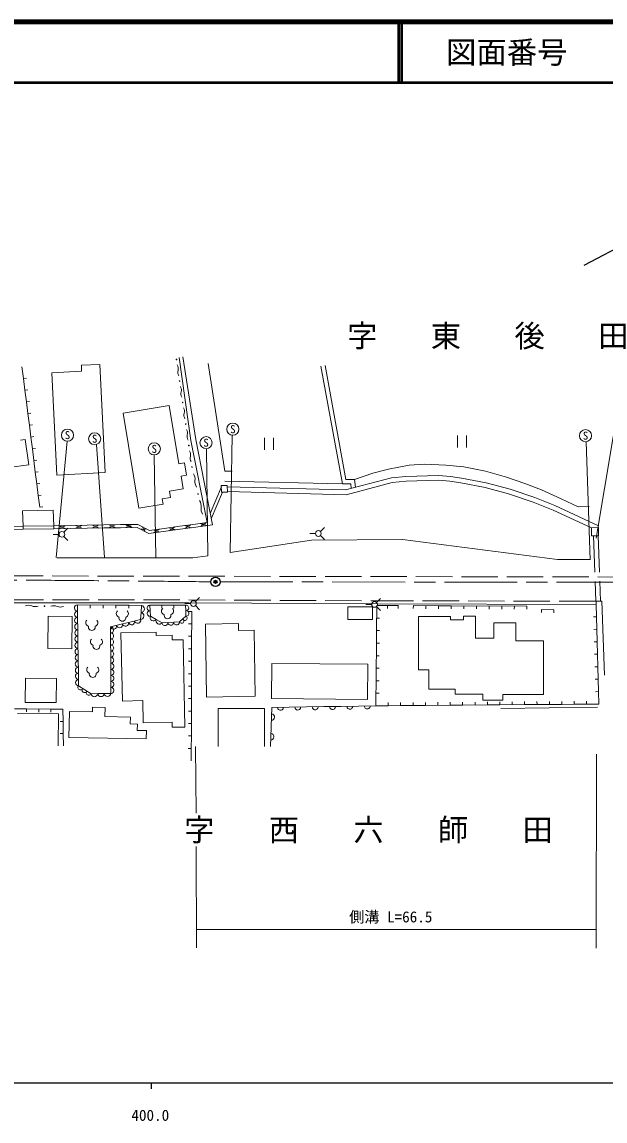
# Model space of a CAD drawing. Units: millimetres at full size, sheet at 1:1000; details may follow other scales. Extents: x 40000 to 680000, y 20000 to 380000.
# Drawn here: x 446686 to 542828, y 198715 to 380000 of the extents above; entities that cross this region are included whole.
import ezdxf
from ezdxf.enums import TextEntityAlignment as Align

# ---------------------------------------------------------------- set-up
doc = ezdxf.new("R2010")
doc.units = ezdxf.units.MM
doc.header["$LTSCALE"] = 1000
doc.header["$PDMODE"] = 32
doc.header["$PDSIZE"] = 500
doc.linetypes.add('CHAIN', pattern=[18.5, 12, -1.5, 3.5, -1.5])
doc.linetypes.add('DASHED', pattern=[7.5, 6, -1.5])
for name, color, linetype, lineweight in [('M-BGD', 7, 'Continuous', 13), ('M-BGD-EXST', 7, 'Continuous', 13), ('M-BMK', 2, 'CHAIN', 13), ('M-BMK-SRVR', 3, 'Continuous', 25), ('M-STR-HTXT', 7, 'Continuous', 13), ('M-TTL', 2, 'Continuous', 140), ('M-TTL-BAND', 7, 'Continuous', 25), ('M-TTL-LINE', 7, 'Continuous', 50)]:
    doc.layers.add(name, color=color, linetype=linetype, lineweight=lineweight)
for name, color, linetype in [('M-BMK-HTXT', 7, 'Continuous'), ('M-OTRS', 6, 'Continuous'), ('M-TTL-TXT', 7, 'Continuous')]:
    doc.layers.add(name, color=color, linetype=linetype)
doc.styles.add('ＭＳ ゴシック', font='')
doc.styles.get('ＭＳ ゴシック').set_extended_font_data('MS Gothic')

msp = doc.modelspace()

# ---------------------------------------------------------------- linework, layer by layer
at = {"layer": 'M-BGD'}
for p, q in [((474550, 310968), (472586, 324678)), ((473216, 324739), (475334, 311123)), ((446931, 321195), (446687, 323125)), ((459517, 323523), (456477, 323370)), ((456525, 322402), (456477, 323370)), ((460415, 305666), (459517, 323523)), ((447427, 321257), (446931, 321195)), ((447175, 319264), (446931, 321195)), ((456525, 322402), (451596, 322154)), ((452445, 305265), (451596, 322154)), ((447671, 319327), (447175, 319264)), ((447419, 317333), (447175, 319264)), ((447915, 317396), (447419, 317333)), ((447663, 315403), (447419, 317333)), ((448159, 315465), (447663, 315403)), ((463379, 315484), (470958, 316730)), ((465953, 299817), (463379, 315484)), ((472534, 307136), (470958, 316730)), ((447907, 313472), (447663, 315403)), ((448403, 313535), (447907, 313472)), ((448151, 311541), (447907, 313472)), ((446463, 311025), (447228, 311127)), ((447228, 311127), (447790, 306937)), ((448647, 311604), (448151, 311541)), ((448395, 309610), (448151, 311541)), ((477214, 297452), (474550, 310968)), ((478105, 297070), (475334, 311123)), ((448891, 309673), (448395, 309610)), ((448639, 307680), (448395, 309610)), ((447790, 306937), (444473, 306492)), ((449135, 307742), (448639, 307680)), ((448883, 305749), (448639, 307680)), ((473504, 307295), (472534, 307136)), ((473504, 307295), (473841, 305247)), ((449379, 305812), (448883, 305749)), ((449127, 303818), (448883, 305749)), ((452445, 305265), (460415, 305666)), ((472932, 305098), (473841, 305247)), ((473279, 302981), (472932, 305098)), ((449623, 303881), (449127, 303818)), ((449371, 301888), (449127, 303818)), ((473279, 302981), (471015, 302609)), ((480524, 303565), (479555, 303539)), ((479555, 303539), (479584, 302440)), ((499530, 303835), (480113, 304280)), ((480554, 302465), (480524, 303565)), ((449867, 301950), (449371, 301888)), ((449615, 299957), (449371, 301888)), ((471187, 301563), (469813, 301337)), ((469954, 300474), (469813, 301337)), ((471187, 301563), (471015, 302609)), ((479584, 302440), (480554, 302465)), ((450111, 300020), (449615, 299957)), ((465953, 299817), (469954, 300474)), ((475312, 297190), (477214, 297452)), ((444165, 296797), (446876, 296851)), ((444175, 296297), (446886, 296351)), ((446886, 296351), (446876, 296851)), ((451953, 296909), (454698, 296954)), ((451961, 296409), (451953, 296909)), ((451961, 296409), (454706, 296454)), ((454698, 296954), (457442, 296998)), ((454706, 296454), (457450, 296498)), ((457442, 296998), (460187, 297043)), ((457450, 296498), (460195, 296543)), ((460187, 297043), (462931, 297087)), ((460195, 296543), (462939, 296587)), ((462931, 297087), (465802, 297134)), ((462939, 296587), (465684, 296632)), ((465684, 296632), (467622, 295624)), ((465802, 297134), (467711, 296141)), ((467622, 295624), (472794, 296337)), ((470140, 296476), (467711, 296141)), ((470140, 296476), (472726, 296833)), ((472726, 296833), (475312, 297190)), ((472794, 296337), (475380, 296694)), ((475380, 296694), (478105, 297070)), ((541768, 296597), (540578, 296586)), ((540578, 296586), (540590, 295226)), ((541780, 295237), (541768, 296597)), ((541777, 296913), (541781, 297046)), ((540590, 295226), (541780, 295237)), ((455824, 283846), (455840, 282821)), ((455824, 283846), (462169, 283804)), ((455840, 282821), (455901, 278721)), ((457936, 283332), (457939, 283832)), ((460051, 283318), (460054, 283818)), ((462165, 283304), (462169, 283804)), ((462169, 283804), (464284, 283789)), ((464280, 283289), (464284, 283789)), ((464284, 283789), (466398, 283775)), ((466327, 282603), (466398, 283775)), ((467785, 283784), (469748, 283793)), ((467785, 283784), (467824, 282883)), ((467824, 282883), (467863, 281983)), ((469748, 283793), (471712, 283802)), ((469751, 283293), (469748, 283793)), ((471712, 283802), (473676, 283811)), ((471714, 283302), (471712, 283802)), ((473702, 282903), (473676, 283811)), ((473727, 281995), (473702, 282903)), ((504483, 283544), (500393, 283544)), ((500393, 283544), (500393, 281454)), ((504483, 281454), (504483, 283544)), ((505145, 279603), (505179, 283735)), ((505179, 283735), (506960, 283739)), ((506960, 283739), (508741, 283744)), ((506961, 283239), (506960, 283739)), ((508741, 283744), (508742, 283244)), ((511218, 283239), (511221, 283739)), ((511221, 283739), (515384, 283712)), ((513299, 283226), (513303, 283726)), ((515381, 283212), (515384, 283712)), ((515384, 283712), (517466, 283699)), ((517463, 283199), (517466, 283699)), ((517466, 283699), (529957, 283618)), ((519545, 283185), (519548, 283685)), ((521627, 283172), (521630, 283672)), ((523709, 283159), (523712, 283659)), ((525790, 283145), (525794, 283645)), ((527872, 283132), (527875, 283632)), ((529957, 283618), (529954, 283118)), ((532336, 282569), (532339, 283069)), ((532339, 283069), (534366, 283055)), ((534366, 283055), (534363, 282555)), ((541379, 283940), (541380, 284440)), ((541379, 283940), (541436, 281883)), ((542314, 284475), (541380, 284440)), ((542767, 272253), (542314, 284475)), ((464270, 280948), (466256, 281431)), ((466256, 281431), (466327, 282603)), ((467863, 281983), (468824, 281448)), ((468824, 281448), (469785, 280914)), ((470743, 280961), (471702, 281009)), ((471702, 281009), (472660, 281056)), ((472660, 281056), (473194, 281526)), ((473194, 281526), (473727, 281995)), ((474175, 282780), (474675, 282779)), ((474675, 282779), (474670, 280724)), ((500393, 281454), (504483, 281454)), ((505662, 281665), (505162, 281669)), ((512088, 273134), (512088, 281949)), ((512088, 281949), (517365, 281949)), ((517365, 281949), (517365, 281364)), ((517365, 281364), (519519, 281364)), ((519519, 281364), (519519, 281991)), ((519519, 281991), (521487, 281991)), ((521487, 281991), (521487, 278369)), ((540936, 281869), (541436, 281883)), ((541436, 281883), (541493, 279826)), ((461292, 280224), (463278, 280707)), ((461302, 278227), (461292, 280224)), ((468805, 279342), (463006, 279217)), ((463249, 267990), (463006, 279217)), ((463278, 280707), (464270, 280948)), ((468805, 279342), (468818, 278774)), ((469785, 280914), (470743, 280961)), ((474170, 280725), (474670, 280724)), ((474670, 280724), (474664, 278669)), ((476923, 280680), (482375, 280771)), ((476923, 280680), (477126, 268641)), ((482395, 279625), (482375, 280771)), ((482395, 279625), (484971, 279669)), ((485155, 268777), (484971, 279669)), ((505128, 277537), (505145, 279603)), ((505645, 279599), (505145, 279603)), ((524482, 278369), (524482, 280893)), ((524482, 280893), (528105, 280893)), ((528105, 280893), (528105, 277941)), ((540993, 279812), (541493, 279826)), ((541493, 279826), (541606, 275712)), ((455901, 278721), (455917, 277696)), ((455917, 277696), (455994, 272570)), ((461306, 277228), (461302, 278227)), ((468818, 278774), (471429, 278830)), ((471429, 278830), (471446, 278063)), ((471446, 278063), (473242, 278102)), ((473242, 278102), (473555, 263703)), ((474164, 278670), (474664, 278669)), ((474664, 278669), (474653, 274558)), ((505042, 267207), (505128, 277537)), ((505628, 277533), (505128, 277537)), ((521487, 278369), (524482, 278369)), ((528105, 277941), (532683, 277941)), ((532683, 277941), (532683, 269055)), ((541050, 277755), (541549, 277769)), ((461311, 276230), (461306, 277228)), ((461315, 275231), (461311, 276230)), ((474159, 276615), (474659, 276613)), ((541106, 275698), (541606, 275712)), ((541606, 275712), (541663, 273655)), ((461324, 273234), (461315, 275231)), ((474153, 274559), (474653, 274558)), ((474653, 274558), (474648, 272503)), ((487880, 274181), (487831, 268391)), ((503709, 274046), (487880, 274181)), ((503660, 268256), (503709, 274046)), ((505611, 275467), (505111, 275471)), ((455994, 272570), (456009, 271545)), ((461329, 272236), (461324, 273234)), ((461338, 270239), (461329, 272236)), ((474148, 272504), (474648, 272503)), ((474648, 272503), (474631, 266337)), ((505594, 273401), (505094, 273405)), ((513785, 273134), (512088, 273134)), ((513785, 269954), (513785, 273134)), ((541163, 273641), (541663, 273655)), ((541663, 273655), (541777, 269541)), ((447249, 271753), (447222, 267763)), ((452359, 271718), (447249, 271753)), ((452332, 267728), (452359, 271718)), ((456009, 271545), (456024, 270520)), ((456024, 270520), (458084, 269200)), ((461342, 269240), (461338, 270239)), ((474142, 270449), (474642, 270447)), ((505577, 271335), (505077, 271339)), ((541220, 271584), (541720, 271598)), ((458084, 269200), (459170, 269214)), ((459170, 269214), (460256, 269227)), ((460256, 269227), (461342, 269240)), ((474137, 268394), (474637, 268392)), ((477126, 268641), (485155, 268777)), ((487831, 268391), (503660, 268256)), ((505560, 269269), (505060, 269273)), ((518107, 269954), (513785, 269954)), ((518107, 269112), (518107, 269954)), ((522671, 269112), (518107, 269112)), ((522671, 268114), (522671, 269112)), ((525994, 269055), (525994, 268114)), ((525994, 269055), (532683, 269055)), ((541277, 269527), (541777, 269541)), ((541777, 269541), (541833, 267484)), ((445465, 266701), (447456, 266689)), ((447222, 267763), (452332, 267728)), ((447453, 266189), (447456, 266689)), ((447456, 266689), (451436, 266666)), ((449443, 266177), (449446, 266677)), ((451433, 266166), (451436, 266666)), ((451436, 266666), (453427, 266654)), ((452927, 266645), (453427, 266654)), ((453427, 266654), (453461, 264638)), ((458301, 266188), (458316, 266990)), ((458316, 266990), (460388, 266950)), ((460388, 266950), (460358, 265418)), ((466587, 268063), (463249, 267990)), ((466667, 264385), (466587, 268063)), ((486657, 266739), (479057, 266739)), ((479057, 266739), (479057, 260469)), ((486657, 260469), (486657, 266739)), ((487884, 266935), (487676, 260474)), ((490744, 266980), (487884, 266935)), ((493604, 267025), (490744, 266980)), ((496463, 267071), (493604, 267025)), ((499323, 267116), (496463, 267071)), ((502183, 267161), (499323, 267116)), ((505042, 267207), (502183, 267161)), ((507086, 267222), (505042, 267207)), ((507083, 267722), (507086, 267222)), ((509130, 267238), (507086, 267222)), ((509127, 267737), (509130, 267238)), ((511174, 267253), (509130, 267238)), ((511171, 267753), (511174, 267253)), ((513218, 267268), (511174, 267253)), ((513214, 267768), (513218, 267268)), ((517306, 267299), (513218, 267268)), ((515258, 267784), (515262, 267284)), ((517302, 267799), (517306, 267299)), ((519350, 267315), (517306, 267299)), ((519346, 267815), (519350, 267315)), ((523438, 267345), (519350, 267315)), ((521390, 267830), (521394, 267330)), ((525994, 268114), (522671, 268114)), ((523434, 267845), (523438, 267345)), ((525482, 267361), (523438, 267345)), ((525478, 267861), (525482, 267361)), ((529570, 267392), (525482, 267361)), ((525637, 266768), (541569, 266963)), ((527522, 267876), (527526, 267376)), ((529566, 267892), (529570, 267392)), ((531614, 267407), (529570, 267392)), ((531610, 267907), (531614, 267407)), ((535702, 267438), (531614, 267407)), ((533654, 267922), (533658, 267422)), ((535698, 267938), (535702, 267438)), ((537745, 267453), (535702, 267438)), ((537742, 267953), (537745, 267453)), ((541833, 267484), (537745, 267453)), ((539786, 267969), (539789, 267469)), ((452704, 265856), (445954, 265955)), ((452626, 260576), (452704, 265856)), ((454414, 261994), (454497, 266262)), ((454497, 266262), (458301, 266188)), ((464557, 265336), (460358, 265418)), ((464557, 265336), (464535, 264207)), ((474131, 266338), (474631, 266337)), ((474631, 266337), (474625, 264282)), ((452961, 264630), (453461, 264638)), ((453461, 264638), (453496, 262623)), ((464535, 264207), (465717, 264184)), ((465717, 264184), (465697, 263158)), ((465697, 263158), (467217, 263129)), ((471426, 264488), (466667, 264385)), ((467217, 263129), (467190, 261744)), ((471444, 263657), (471426, 264488)), ((473555, 263703), (471444, 263657)), ((474125, 264283), (474625, 264282)), ((474625, 264282), (474609, 258116)), ((452996, 262614), (453496, 262623)), ((453496, 262623), (453531, 260607)), ((454414, 261994), (467190, 261744)), ((474120, 262228), (474620, 262226)), ((474114, 260172), (474614, 260171))]:
    msp.add_line(p, q, dxfattribs=at)
at = {"layer": 'M-BGD', "linetype": 'DASHED'}
for p, q in [((477735, 298943), (479560, 303329)), ((477909, 298060), (479734, 302444)), ((446876, 296851), (451953, 296909)), ((446886, 296351), (451961, 296409)), ((540916, 295229), (541298, 284440)), ((541716, 295236), (542098, 284467)), ((577656, 288389), (417487, 288685)), ((505253, 284530), (541380, 284440)), ((450995, 281964), (450971, 276645)), ((454935, 281946), (450995, 281964)), ((454911, 276626), (454935, 281946)), ((450971, 276645), (454911, 276626))]:
    msp.add_line(p, q, dxfattribs=at)
at = {"layer": 'M-BGD'}
for points in [[(477370, 323664), (480163, 305910), (481355, 305931)], [(495967, 323216), (499530, 303835), (500903, 303824), (500986, 303061)], [(496655, 323342), (500114, 304530), (501532, 304519), (501670, 303242)], [(501532, 304519), (504553, 305567), (507101, 306259), (510509, 306910), (513086, 307077), (516577, 306924), (519555, 306619), (523101, 305885), (526564, 304902), (529584, 303890), (532341, 302824), (535624, 301355), (538381, 299998), (540223, 300067)], [(480530, 303346), (500027, 302807), (507611, 304814), (509962, 305032), (515365, 305199), (517354, 305042), (519165, 304777), (523247, 303991), (527163, 302929), (531272, 301538), (534568, 300222), (541777, 296913)], [(480551, 302545), (500120, 302004), (507751, 304024), (510011, 304233), (515345, 304398), (517264, 304246), (519032, 303988), (523066, 303211), (526930, 302163), (530995, 300787), (534252, 299487), (540578, 296583)], [(446876, 296851), (446765, 299363), (451854, 299448), (451953, 296909)], [(481028, 292513), (494405, 294531), (509456, 294611), (534997, 291364), (540433, 291364)], [(452421, 291601), (474875, 291635), (477316, 291930)], [(421321, 284178), (474196, 284165), (505251, 284030), (541379, 283940)]]:
    msp.add_lwpolyline(points, dxfattribs=at)
at = {"layer": 'M-BGD', "linetype": 'DASHED'}
msp.add_lwpolyline([(421740, 284678), (474197, 284665), (505253, 284530)], dxfattribs=at)
at = {"layer": 'M-BGD'}
for centre in [(472167, 324319), (472675, 320773), (473183, 317227), (473690, 313681), (474198, 310134), (474706, 306588), (475717, 302155), (450392, 283639)]:
    msp.add_circle(centre, 50, dxfattribs=at)
for centre, radius, start, end in [((471415, 322854), 1053, 342.97069, 33.32245), ((473428, 322238), 1053, 162.97069, 213.32245), ((471922, 319308), 1053, 342.96862, 33.32452), ((473935, 318692), 1053, 162.97069, 213.32245), ((472430, 315762), 1053, 342.96862, 33.32452), ((474443, 315145), 1053, 162.97069, 213.32245), ((472938, 312216), 1053, 342.96862, 33.32452), ((474951, 311599), 1053, 162.97016, 213.32425), ((473445, 308670), 1053, 342.96862, 33.32452), ((475458, 308053), 1053, 162.97016, 213.32425), ((473559, 304578), 1665, 352.89796, 32.81268), ((476864, 304166), 1665, 172.89754, 212.81408), ((474571, 300145), 1665, 352.89754, 32.81408), ((477875, 299733), 1665, 172.89796, 212.81268), ((476522, 297894), 720, 235.50036, 320.21147), ((453304, 297530), 786, 230.47463, 311.38396), ((453332, 295829), 790, 50.67254, 131.18605), ((456049, 297574), 786, 230.47463, 311.38396), ((456076, 295874), 790, 50.67251, 131.18609), ((458793, 297619), 786, 230.47429, 311.38432), ((458821, 295918), 790, 50.67217, 131.18644), ((461538, 297663), 786, 230.47463, 311.38396), ((461566, 295963), 790, 50.67254, 131.18605), ((464283, 297708), 786, 230.47429, 311.38432), ((464310, 296007), 790, 50.67175, 131.18799), ((466485, 295824), 534, 13.05884, 111.96836), ((467035, 296881), 532, 192.8258, 292.2014), ((468763, 296823), 720, 235.50036, 320.21147), ((468978, 295270), 723, 55.7058, 140.00603), ((471349, 297180), 720, 235.50053, 320.21113), ((471564, 295626), 723, 55.70597, 140.0057), ((473936, 297537), 720, 235.50036, 320.21147), ((474150, 295983), 723, 55.7059, 140.00476), ((476736, 296340), 723, 55.70414, 140.00652), ((447744, 282357), 1428, 67.42073, 110.5632), ((448841, 284994), 1428, 247.42096, 290.56299), ((451943, 282283), 1428, 67.42092, 110.56303), ((453040, 284920), 1428, 247.42092, 290.56303), ((455845, 283334), 513, 92.28721, 269.43191), ((455860, 282309), 513, 92.28667, 269.43247), ((466268, 283195), 595, 275.68067, 77.35123), ((467757, 283332), 453, 86.57516, 278.43459), ((467797, 282431), 453, 86.57462, 278.43645), ((473733, 283358), 456, 266.10857, 97.15038), ((473758, 282450), 456, 266.10927, 97.15091), ((455876, 281284), 513, 92.28552, 269.43361), ((464764, 281079), 511, 194.89099, 12.44694), ((465757, 281321), 511, 194.89211, 12.44582), ((466197, 282023), 595, 275.67965, 77.35127), ((468369, 281761), 552, 156.33178, 325.48653), ((469330, 281227), 552, 156.33205, 325.48666), ((471223, 280965), 480, 180.46936, 5.19957), ((472182, 281013), 480, 180.46763, 5.20017), ((473008, 281198), 376, 202.17165, 60.52269), ((473542, 281668), 376, 202.17267, 60.52395), ((455891, 280259), 513, 92.28552, 269.43361), ((455906, 279233), 513, 92.28552, 269.43361), ((461786, 280355), 511, 194.89126, 12.44667), ((461295, 279725), 499, 270.17622, 90.3448), ((461300, 278726), 499, 270.17451, 90.34652), ((462779, 280597), 511, 194.89211, 12.44582), ((463771, 280838), 511, 194.89278, 12.44598), ((470265, 280918), 480, 180.46816, 5.19957), ((455922, 278208), 513, 92.28609, 269.43191), ((455937, 277183), 513, 92.28667, 269.43247), ((461305, 277728), 499, 270.17622, 90.34594), ((455953, 276158), 513, 92.28667, 269.43247), ((455968, 275133), 513, 92.28667, 269.43247), ((461309, 276729), 499, 270.17565, 90.34537), ((461314, 275731), 499, 270.17622, 90.34594), ((455983, 274108), 513, 92.28667, 269.43247), ((461318, 274732), 499, 270.17565, 90.34537), ((461323, 273734), 499, 270.17507, 90.34594), ((455999, 273083), 513, 92.28667, 269.43247), ((456014, 272058), 513, 92.28721, 269.43191), ((461327, 272735), 499, 270.17565, 90.34652), ((461332, 271737), 499, 270.17622, 90.3448), ((456029, 271033), 513, 92.28667, 269.43247), ((456322, 270229), 416, 135.72621, 338.97241), ((461336, 270738), 499, 270.17451, 90.34652), ((461341, 269740), 499, 270.17622, 90.34594), ((457009, 269790), 416, 135.72621, 338.97241), ((457695, 269350), 416, 135.72621, 338.97241), ((458626, 269252), 545, 185.44344, 355.96162), ((459712, 269265), 545, 185.44401, 355.96211), ((460799, 269279), 545, 185.4434, 355.96271), ((489314, 266935), 477, 178.17281, 3.64345), ((492174, 266980), 477, 178.17283, 3.64463), ((495034, 267025), 477, 178.1734, 3.64285), ((497894, 267071), 477, 178.17281, 3.64345), ((500753, 267116), 477, 178.1728, 3.64347), ((503613, 267161), 477, 178.17165, 3.64461), ((487792, 265321), 540, 272.41367, 83.89145), ((487688, 262091), 540, 272.4142, 83.89096)]:
    msp.add_arc(centre, radius, start, end, dxfattribs=at)
at = {"layer": 'M-BGD-EXST'}
for p, q in [((481321, 311839), (481040, 292472)), ((454140, 310854), (452344, 291693)), ((458997, 310313), (460284, 291693)), ((486654, 311407), (486654, 309407)), ((488154, 311407), (488154, 309407)), ((518488, 311805), (518488, 309805)), ((519988, 311805), (519988, 309805)), ((539721, 310766), (540393, 291257)), ((468469, 308580), (468770, 291628)), ((477100, 309603), (477316, 291930)), ((453602, 295821), (454269, 296488)), ((495083, 295628), (494140, 295628)), ((495887, 295962), (496554, 296628)), ((452797, 295488), (451855, 295488)), ((453602, 295154), (454269, 294488)), ((495887, 295295), (496554, 294628)), ((475291, 284393), (475957, 285060)), ((505158, 284255), (505825, 284921)), ((474486, 284060), (473543, 284060)), ((475291, 283727), (475957, 283060)), ((504353, 283922), (503410, 283922)), ((505158, 283588), (505825, 282921))]:
    msp.add_line(p, q, dxfattribs=at)
for centre, radius in [((481462, 312830), 1000), ((454194, 311853), 1000), ((458666, 311257), 1000), ((539612, 311760), 1000), ((468503, 309580), 1000), ((477040, 310601), 1000), ((453269, 295488), 471), ((495554, 295628), 471), ((474957, 284060), 471), ((504825, 283922), 471)]:
    msp.add_circle(centre, radius, dxfattribs=at)
for centre, radius, start, end in [((462814, 282412), 576, 130.60099, 257.4715), ((463664, 282412), 576, 282.5285, 49.39901), ((470268, 282815), 576, 130.60255, 257.46993), ((471118, 282815), 576, 282.5285, 49.39901), ((457778, 280901), 576, 130.60099, 257.4715), ((458628, 280901), 576, 282.53007, 49.39745), ((463239, 281716), 566, 166.31445, 13.68555), ((470693, 282119), 566, 166.31445, 13.68555), ((458203, 280205), 566, 166.31445, 13.68555), ((458534, 277779), 576, 130.6006, 257.47189), ((459384, 277779), 576, 282.52811, 49.3994), ((458959, 277083), 566, 166.31445, 13.68555), ((457929, 273146), 576, 130.60255, 257.46993), ((458354, 272449), 566, 166.31445, 13.68555), ((458779, 273146), 576, 282.5285, 49.39901)]:
    msp.add_arc(centre, radius, start, end, dxfattribs=at)
at = {"layer": 'M-BMK'}
msp.add_line((479349, 287651), (576911, 287557), dxfattribs=at)
msp.add_arc((388686, -7897784), 8185929, 89.37591, 89.95227, dxfattribs=at)
at = {"layer": 'M-BMK-SRVR'}
msp.add_line((539404, 339909), (568654, 355252), dxfattribs=at)
msp.add_circle((478599, 287651), 750, dxfattribs=at)
at = {"layer": 'M-OTRS'}
msp.add_point((478599, 287651), dxfattribs=at)
msp.add_point((478599, 287651), dxfattribs=at)
msp.add_point((478599, 287651), dxfattribs=at)
msp.add_point((478599, 287651), dxfattribs=at)
at = {"layer": 'M-STR-HTXT'}
for p, q in [((475311, 260478), (475401, 249475)), ((541406, 259247), (541365, 227227)), ((475418, 243990), (475454, 227299)), ((541368, 230324), (475448, 230324))]:
    msp.add_line(p, q, dxfattribs=at)
msp.add_lwpolyline([(563542, 319428), (545498, 319428), (541344, 294860)], dxfattribs=at)
at = {"layer": 'M-TTL'}
msp.add_line((680000, 380000), (40000, 380000), dxfattribs=at)
at = {"layer": 'M-TTL-BAND'}
for p, q in [((40000, 205000), (579000, 205000)), ((468000, 205000), (468000, 204000))]:
    msp.add_line(p, q, dxfattribs=at)
at = {"layer": 'M-TTL-LINE'}
for p, q in [((508747, 380000), (508747, 370000)), ((509247, 380000), (509247, 370000)), ((40000, 370000), (680000, 370000))]:
    msp.add_line(p, q, dxfattribs=at)

# ---------------------------------------------------------------- texts
at = {"layer": 'M-BGD-EXST', "style": 'ＭＳ ゴシック'}
for p in [(454194, 311853), (458666, 311257), (481462, 312830), (539612, 311760), (468503, 309580), (477040, 310601)]:
    msp.add_text('S', height=1320, dxfattribs=at).set_placement(p, align=Align.MIDDLE_CENTER)
at = {"layer": 'M-BMK-HTXT', "char_height": 3666, "attachment_point": 7, "style": 'ＭＳ ゴシック'}
for s, insert in [('\\T2.76;字東後田', (500295, 325973)), ('\\T2.79;字西六師田', (473421, 244507))]:
    msp.add_mtext(s, dxfattribs=dict(at, insert=insert))
at = {"layer": 'M-STR-HTXT', "style": 'ＭＳ ゴシック'}
msp.add_text('側溝 L=66.5', height=1833, dxfattribs=at).set_placement((500633, 230926), align=Align.BOTTOM_LEFT)
at = {"layer": 'M-TTL-BAND', "style": 'ＭＳ ゴシック'}
msp.add_text('400.0', height=1833, dxfattribs=at).set_placement((467844, 198195), align=Align.BOTTOM_CENTER)
at = {"layer": 'M-TTL-TXT', "style": 'ＭＳ ゴシック'}
msp.add_text('図面番号', height=3666, dxfattribs=at).set_placement((526622, 375000), align=Align.MIDDLE_CENTER)

doc.saveas('drawing.dxf')
